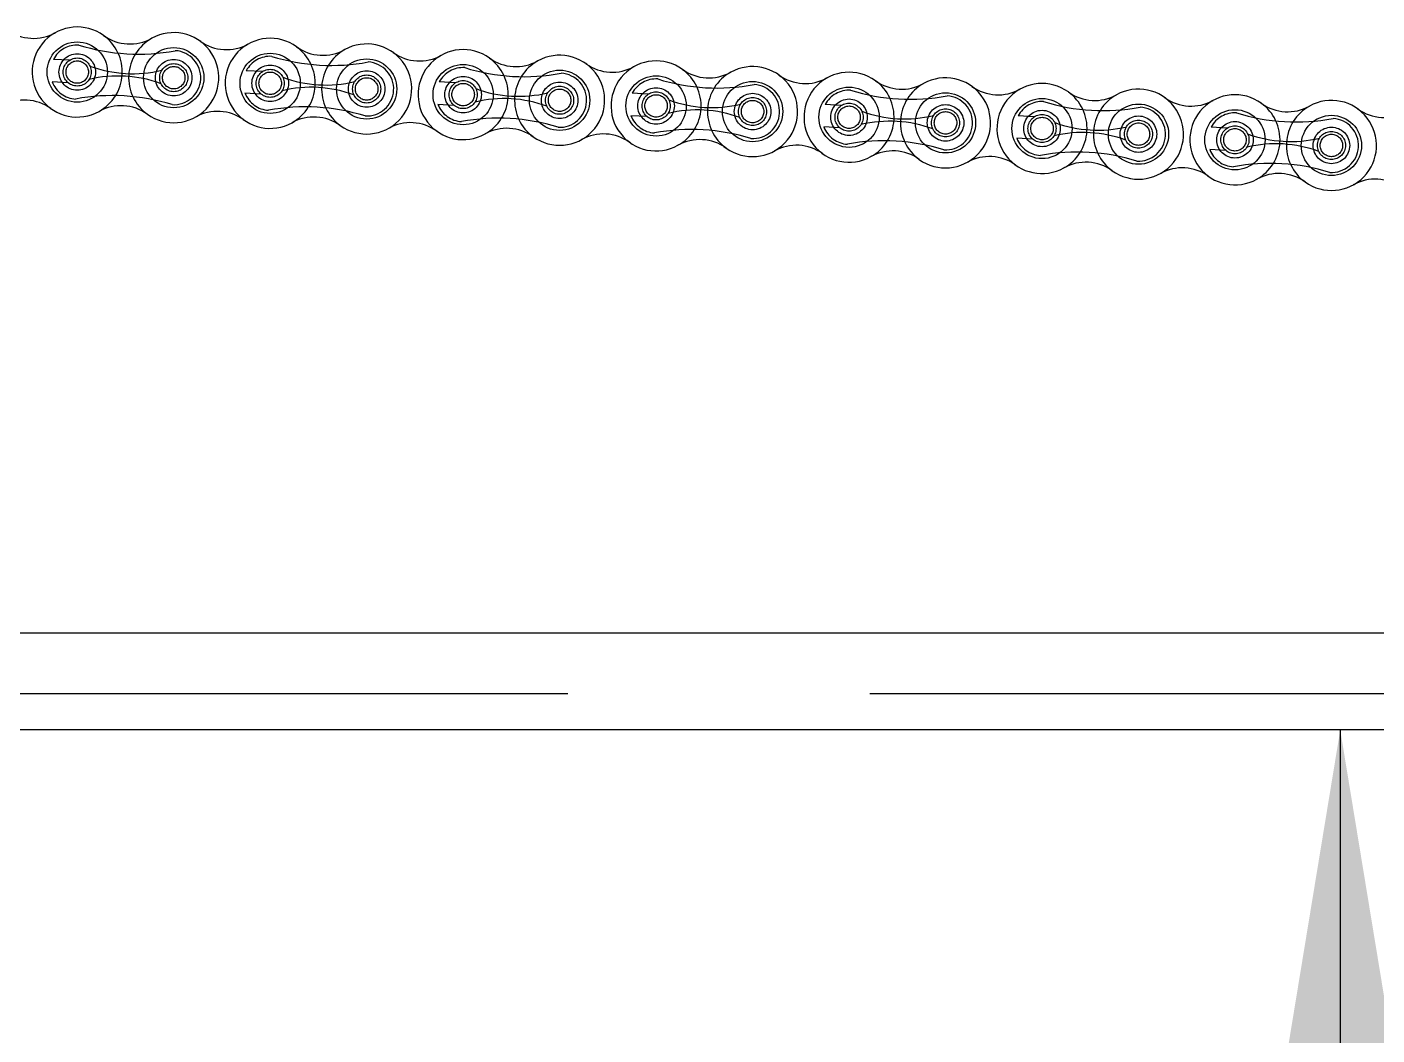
# Model space of a CAD drawing. Header units: metres. Extents: x 0 to 21025, y 0 to 14850.
# Drawn here: x 5450.5 to 5627.9, y 13505 to 13637.5 of the extents above; entities that cross this region are included whole.
import ezdxf

# ---------------------------------------------------------------- set-up
doc = ezdxf.new("R2010")
doc.units = ezdxf.units.M
doc.header["$LTSCALE"] = 25
doc.linetypes.add('HIDDEN2', pattern=[4.7625, 3.175, -1.5875])
for name, color, linetype in [('SDM', 7, 'Continuous'), ('SL4', 4, 'Continuous'), ('ST1', 7, 'HIDDEN2')]:
    doc.layers.add(name, color=color, linetype=linetype)
doc.styles.add('ROMANS', font='ROMANS.SHX')
doc.dimstyles.new('25___1-25', dxfattribs={"dimscale": 25, "dimtxt": 2.5, "dimasz": 2, "dimexe": 1.5, "dimexo": 1, "dimgap": 0.5, "dimtad": 1, "dimzin": 12, "dimtxsty": 'ROMANS', "dimcen": 0, "dimclrd": 256, "dimclre": 256, "dimclrt": 3, "dimazin": 3, "dimtfac": 1, "dimtmove": 0, "dimatfit": 0, "dimfxl": 1, "dimlwd": -1, "dimlwe": -1, "dimarcsym": 0})

msp = doc.modelspace()

# ---------------------------------------------------------------- linework, layer by layer
at = {"layer": 'SL4'}
for p, q in [((4926.236, 13557.896), (5828.736, 13557.896)), ((5828.736, 13545.133), (4926.236, 13545.133))]:
    msp.add_line(p, q, dxfattribs=at)
at = {"layer": 'ST1'}
for p, q in [((5456.04, 13633.152), (5453.92, 13633.276)), ((5455.867, 13630.205), (5453.747, 13630.329)), ((5481.397, 13631.667), (5479.276, 13631.791)), ((5506.753, 13630.182), (5504.633, 13630.306)), ((5481.224, 13628.72), (5479.104, 13628.844)), ((5532.11, 13628.697), (5529.989, 13628.821)), ((5506.581, 13627.235), (5504.46, 13627.359)), ((5557.466, 13627.212), (5555.346, 13627.336)), ((5531.937, 13625.75), (5529.817, 13625.874)), ((5582.823, 13625.727), (5580.703, 13625.851)), ((5557.294, 13624.265), (5555.173, 13624.389)), ((5608.179, 13624.242), (5606.059, 13624.366)), ((5582.65, 13622.78), (5580.53, 13622.904)), ((5608.007, 13621.295), (5605.887, 13621.419)), ((4878.736, 13557.896), (5878.736, 13557.896)), ((5878.736, 13549.896), (4878.736, 13549.896))]:
    msp.add_line(p, q, dxfattribs=at)
for centre, radius in [((5457.059, 13631.614), 3.96), ((5457.059, 13631.614), 2.398), ((5469.737, 13630.872), 3.96), ((5482.415, 13630.129), 3.96), ((5457.059, 13631.614), 1.845), ((5457.059, 13631.614), 1.476), ((5469.737, 13630.872), 2.398), ((5469.737, 13630.872), 1.845), ((5469.737, 13630.872), 1.476), ((5482.415, 13630.129), 2.399), ((5482.415, 13630.129), 1.845), ((5495.094, 13629.387), 3.96), ((5507.772, 13628.644), 3.96), ((5482.415, 13630.129), 1.476), ((5495.094, 13629.387), 2.399), ((5495.094, 13629.387), 1.845), ((5495.094, 13629.387), 1.476), ((5507.772, 13628.644), 2.399), ((5507.772, 13628.644), 1.845), ((5520.45, 13627.902), 3.96), ((5520.45, 13627.902), 2.399), ((5533.128, 13627.159), 3.96), ((5545.807, 13626.417), 3.96), ((5507.772, 13628.644), 1.476), ((5520.45, 13627.902), 1.845), ((5520.45, 13627.902), 1.476), ((5533.128, 13627.159), 2.398), ((5533.128, 13627.159), 1.845), ((5533.128, 13627.159), 1.476), ((5545.807, 13626.417), 2.398), ((5558.485, 13625.674), 3.96), ((5571.163, 13624.932), 3.96), ((5545.807, 13626.417), 1.845), ((5545.807, 13626.417), 1.476), ((5558.485, 13625.674), 2.399), ((5558.485, 13625.674), 1.845), ((5558.485, 13625.674), 1.476), ((5571.163, 13624.932), 2.399), ((5571.163, 13624.932), 1.845), ((5583.842, 13624.189), 3.96), ((5596.52, 13623.447), 3.96), ((5609.198, 13622.704), 3.96), ((5571.163, 13624.932), 1.476), ((5583.842, 13624.189), 2.398), ((5583.842, 13624.189), 1.845), ((5583.842, 13624.189), 1.476), ((5596.52, 13623.447), 2.398), ((5596.52, 13623.447), 1.845), ((5596.52, 13623.447), 1.476), ((5609.198, 13622.704), 2.398), ((5621.876, 13621.962), 3.96), ((5609.198, 13622.704), 1.845), ((5609.198, 13622.704), 1.476), ((5621.876, 13621.962), 2.398), ((5621.876, 13621.962), 1.845), ((5621.876, 13621.962), 1.476)]:
    msp.add_circle(centre, radius, dxfattribs=at)
for centre, radius, start, end in [((5457.059, 13631.614), 5.92, 54.21502, 299.08164), ((5451.304, 13641.961), 5.92, 234.21502, 299.08164), ((5457.059, 13631.614), 5.92, 299.08159, 54.21508), ((5463.982, 13641.219), 5.92, 234.21502, 299.08164), ((5469.737, 13630.872), 5.92, 119.08159, 234.21508), ((5469.737, 13630.872), 5.92, 234.21502, 119.08164), ((5476.66, 13640.476), 5.92, 234.21502, 299.08164), ((5482.415, 13630.129), 5.92, 54.21502, 299.08164), ((5457.059, 13631.614), 3.552, 86.64833, 152.09497), ((5465.099, 13660.29), 26.322, 252.68848, 280.60819), ((5469.737, 13630.872), 3.552, 266.64833, 86.64833), ((5482.415, 13630.129), 5.92, 299.08159, 54.21508), ((5489.339, 13639.734), 5.92, 234.21502, 299.08164), ((5495.094, 13629.387), 5.92, 119.08159, 234.21508), ((5495.094, 13629.387), 5.92, 234.21502, 119.08164), ((5502.017, 13638.991), 5.92, 234.21502, 299.08164), ((5507.772, 13628.644), 5.92, 54.21502, 299.08164), ((5520.45, 13627.902), 5.92, 234.21502, 119.08164), ((5464.354, 13647.567), 16.175, 249.64134, 283.65533), ((5482.415, 13630.129), 3.552, 86.64833, 152.09497), ((5490.456, 13658.805), 26.322, 252.68848, 280.60819), ((5495.094, 13629.387), 3.552, 266.64833, 86.64833), ((5507.772, 13628.644), 3.552, 86.64833, 152.09497), ((5515.812, 13657.32), 26.322, 252.68848, 280.60819), ((5507.772, 13628.644), 5.92, 299.08159, 54.21508), ((5514.695, 13638.249), 5.92, 234.21502, 299.08164), ((5520.45, 13627.902), 5.92, 119.08159, 234.21508), ((5527.374, 13637.506), 5.92, 234.21502, 299.08164), ((5533.128, 13627.159), 5.92, 54.21502, 299.08164), ((5533.128, 13627.159), 5.92, 299.08159, 54.21508), ((5540.052, 13636.764), 5.92, 234.21502, 299.08164), ((5545.807, 13626.417), 5.92, 234.21502, 119.08164), ((5457.059, 13631.614), 3.552, 201.2017, 266.64833), ((5462.442, 13614.918), 16.175, 69.64134, 103.65533), ((5489.711, 13646.082), 16.175, 249.64134, 283.65533), ((5520.45, 13627.902), 3.552, 266.64833, 86.64833), ((5533.128, 13627.159), 3.552, 86.64833, 152.09497), ((5541.169, 13655.835), 26.322, 252.68848, 280.60819), ((5545.807, 13626.417), 5.92, 119.08159, 234.21508), ((5552.73, 13636.021), 5.92, 234.21502, 299.08164), ((5558.485, 13625.674), 5.92, 54.21502, 299.08164), ((5558.485, 13625.674), 5.92, 299.08159, 54.21508), ((5565.408, 13635.279), 5.92, 234.21502, 299.08164), ((5571.163, 13624.932), 5.92, 234.21502, 119.08164), ((5461.697, 13602.196), 26.322, 72.68848, 100.60819), ((5482.415, 13630.129), 3.552, 201.2017, 266.64833), ((5487.798, 13613.433), 16.175, 69.64134, 103.65533), ((5515.067, 13644.597), 16.175, 249.64134, 283.65533), ((5545.807, 13626.417), 3.552, 266.64833, 86.64833), ((5558.485, 13625.674), 3.552, 86.64833, 152.09497), ((5566.525, 13654.35), 26.322, 252.68848, 280.60819), ((5571.163, 13624.932), 5.92, 119.08159, 234.21508), ((5571.163, 13624.932), 3.552, 266.64833, 86.64833), ((5578.087, 13634.536), 5.92, 234.21502, 299.08164), ((5583.842, 13624.189), 5.92, 54.21502, 299.08164), ((5583.842, 13624.189), 5.92, 299.08159, 54.21508), ((5590.765, 13633.794), 5.92, 234.21502, 299.08164), ((5596.52, 13623.447), 5.92, 119.08159, 234.21508), ((5596.52, 13623.447), 5.92, 234.21502, 119.08164), ((5609.198, 13622.704), 5.92, 54.21502, 299.08164), ((5450.135, 13622.009), 5.92, 54.21502, 119.08164), ((5462.814, 13621.267), 5.92, 54.21502, 119.08164), ((5487.053, 13600.711), 26.322, 72.68848, 100.60819), ((5507.772, 13628.644), 3.552, 201.2017, 266.64833), ((5513.155, 13611.948), 16.175, 69.64134, 103.65533), ((5538.512, 13610.463), 16.175, 69.64134, 103.65533), ((5540.424, 13643.112), 16.175, 249.64134, 283.65533), ((5583.842, 13624.189), 3.552, 86.64833, 152.09497), ((5591.882, 13652.865), 26.322, 252.68848, 280.60819), ((5596.52, 13623.447), 3.552, 266.64833, 86.64833), ((5603.443, 13633.051), 5.92, 234.21502, 299.08164), ((5609.198, 13622.704), 5.92, 299.08159, 54.21508), ((5616.121, 13632.309), 5.92, 234.21502, 299.08164), ((5621.876, 13621.962), 5.92, 119.08159, 234.21508), ((5621.876, 13621.962), 5.92, 234.21502, 119.08164), ((5628.8, 13631.566), 5.92, 234.21502, 299.08164), ((5475.492, 13620.524), 5.92, 54.21502, 119.08164), ((5488.17, 13619.782), 5.92, 54.21502, 119.08164), ((5500.849, 13619.039), 5.92, 54.21502, 119.08164), ((5512.41, 13599.226), 26.322, 72.68848, 100.60819), ((5533.128, 13627.159), 3.552, 201.2017, 266.64833), ((5563.868, 13608.978), 16.175, 69.64134, 103.65533), ((5565.78, 13641.627), 16.175, 249.64134, 283.65533), ((5591.137, 13640.142), 16.175, 249.64134, 283.65533), ((5609.198, 13622.704), 3.552, 86.64833, 152.09497), ((5617.238, 13651.38), 26.322, 252.68848, 280.60819), ((5621.876, 13621.962), 3.552, 266.64833, 86.64833), ((5513.527, 13618.297), 5.92, 54.21502, 119.08164), ((5526.205, 13617.554), 5.92, 54.21502, 119.08164), ((5537.766, 13597.741), 26.322, 72.68848, 100.60819), ((5558.485, 13625.674), 3.552, 201.2017, 266.64833), ((5589.225, 13607.493), 16.175, 69.64134, 103.65533), ((5616.493, 13638.657), 16.175, 249.64134, 283.65533), ((5538.883, 13616.812), 5.92, 54.21502, 119.08164), ((5551.562, 13616.069), 5.92, 54.21502, 119.08164), ((5563.123, 13596.256), 26.322, 72.68848, 100.60819), ((5583.842, 13624.189), 3.552, 201.2017, 266.64833), ((5609.198, 13622.704), 3.552, 201.2017, 266.64833), ((5614.581, 13606.008), 16.175, 69.64134, 103.65533), ((5564.24, 13615.327), 5.92, 54.21502, 119.08164), ((5576.918, 13614.584), 5.92, 54.21502, 119.08164), ((5588.48, 13594.771), 26.322, 72.68848, 100.60819), ((5589.596, 13613.842), 5.92, 54.21502, 119.08164), ((5613.836, 13593.286), 26.322, 72.68848, 100.60819), ((5602.275, 13613.099), 5.92, 54.21502, 119.08164), ((5614.953, 13612.357), 5.92, 54.21502, 119.08164), ((5627.631, 13611.614), 5.92, 54.21502, 119.08164)]:
    msp.add_arc(centre, radius, start, end, dxfattribs=at)

# ---------------------------------------------------------------- leaders
at = {"layer": 'SDM'}
msp.add_leader([(5623.034, 13545.133), (5623.034, 13347.362), (5841.451, 13347.362)], dimstyle='25___1-25', override={"dimgap": 0.5, "dimtad": 0}, dxfattribs=at)

doc.saveas('drawing.dxf')
